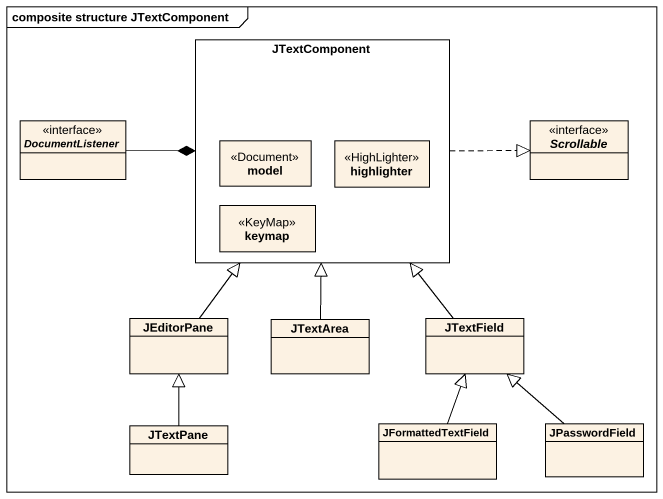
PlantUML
@startuml
mainframe composite structure JTextComponent
allowmixing
hide circle
hide empty members
rectangle JTextComponent {
  rectangle model <<Document>>
  rectangle highlighter <<HighLighter>>
  rectangle keymap <<KeyMap>>
}
interface DocumentListener <<interface>>
interface Scrollable <<interface>>
class JEditorPane
class JTextArea
class JTextField
class JTextPane
class JFormattedTextField
class JPasswordField
JTextComponent .right.|> Scrollable
DocumentListener -right-* JTextComponent
JEditorPane -up-|> JTextComponent
JTextArea -up-|> JTextComponent
JTextField -up-|> JTextComponent
JTextPane -up-|> JEditorPane
JFormattedTextField -up-|> JTextField
JPasswordField -up-|> JTextField
@enduml
